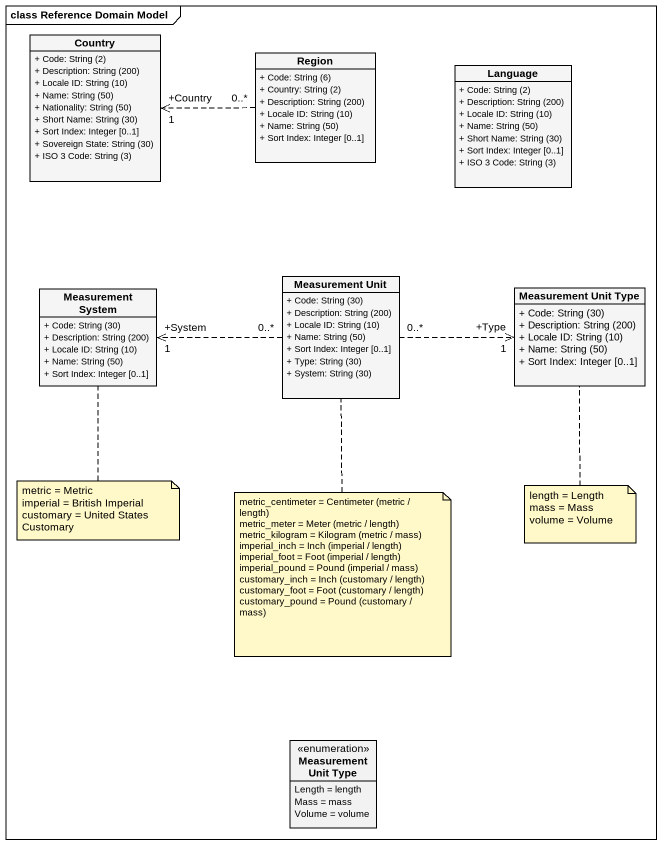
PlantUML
@startuml
mainframe class Reference Domain Model
hide circle
hide empty members
skinparam classAttributeIconSize 0
class Country #F5F5F5 {
  {field} + Code: String (2)
  {field} + Description: String (200)
  {field} + Locale ID: String (10)
  {field} + Name: String (50)
  {field} + Nationality: String (50)
  {field} + Short Name: String (30)
  + Sort Index: Integer [0..1]
  {field} + Sovereign State: String (30)
  {field} + ISO 3 Code: String (3)
}
class Region #F5F5F5 {
  {field} + Code: String (6)
  {field} + Country: String (2)
  {field} + Description: String (200)
  {field} + Locale ID: String (10)
  {field} + Name: String (50)
  + Sort Index: Integer [0..1]
}
class Language #F5F5F5 {
  {field} + Code: String (2)
  {field} + Description: String (200)
  {field} + Locale ID: String (10)
  {field} + Name: String (50)
  {field} + Short Name: String (30)
  + Sort Index: Integer [0..1]
  {field} + ISO 3 Code: String (3)
}
class "Measurement Unit" as Measurement_Unit #F5F5F5 {
  {field} + Code: String (30)
  {field} + Description: String (200)
  {field} + Locale ID: String (10)
  {field} + Name: String (50)
  + Sort Index: Integer [0..1]
  {field} + Type: String (30)
  {field} + System: String (30)
}
class "Measurement System" as Measurement_System #F5F5F5 {
  {field} + Code: String (30)
  {field} + Description: String (200)
  {field} + Locale ID: String (10)
  {field} + Name: String (50)
  + Sort Index: Integer [0..1]
}
class "Measurement Unit Type" as Measurement_Unit_Type #F5F5F5 {
  {field} + Code: String (30)
  {field} + Description: String (200)
  {field} + Locale ID: String (10)
  {field} + Name: String (50)
  + Sort Index: Integer [0..1]
}
enum "Measurement Unit Type" as Measurement_Unit_Type_2 {
  Length = length
  Mass = mass
  Volume = volume
}
Region "0..*" .left.> "+Country\n1" Country
Measurement_Unit "0..*" .left.> "+System\n1" Measurement_System
Measurement_Unit "0..*" .right.> "+Type\n1" Measurement_Unit_Type
note bottom of Measurement_System
  metric = Metric
  imperial = British Imperial
  customary = United States Customary
end note
note bottom of Measurement_Unit
  metric_centimeter = Centimeter (metric / length)
  metric_meter = Meter (metric / length)
  metric_kilogram = Kilogram (metric / mass)
  imperial_inch = Inch (imperial / length)
  imperial_foot = Foot (imperial / length)
  imperial_pound = Pound (imperial / mass)
  customary_inch = Inch (customary / length)
  customary_foot = Foot (customary / length)
  customary_pound = Pound (customary / mass)
end note
note bottom of Measurement_Unit_Type
  length = Length
  mass = Mass
  volume = Volume
end note
@enduml
